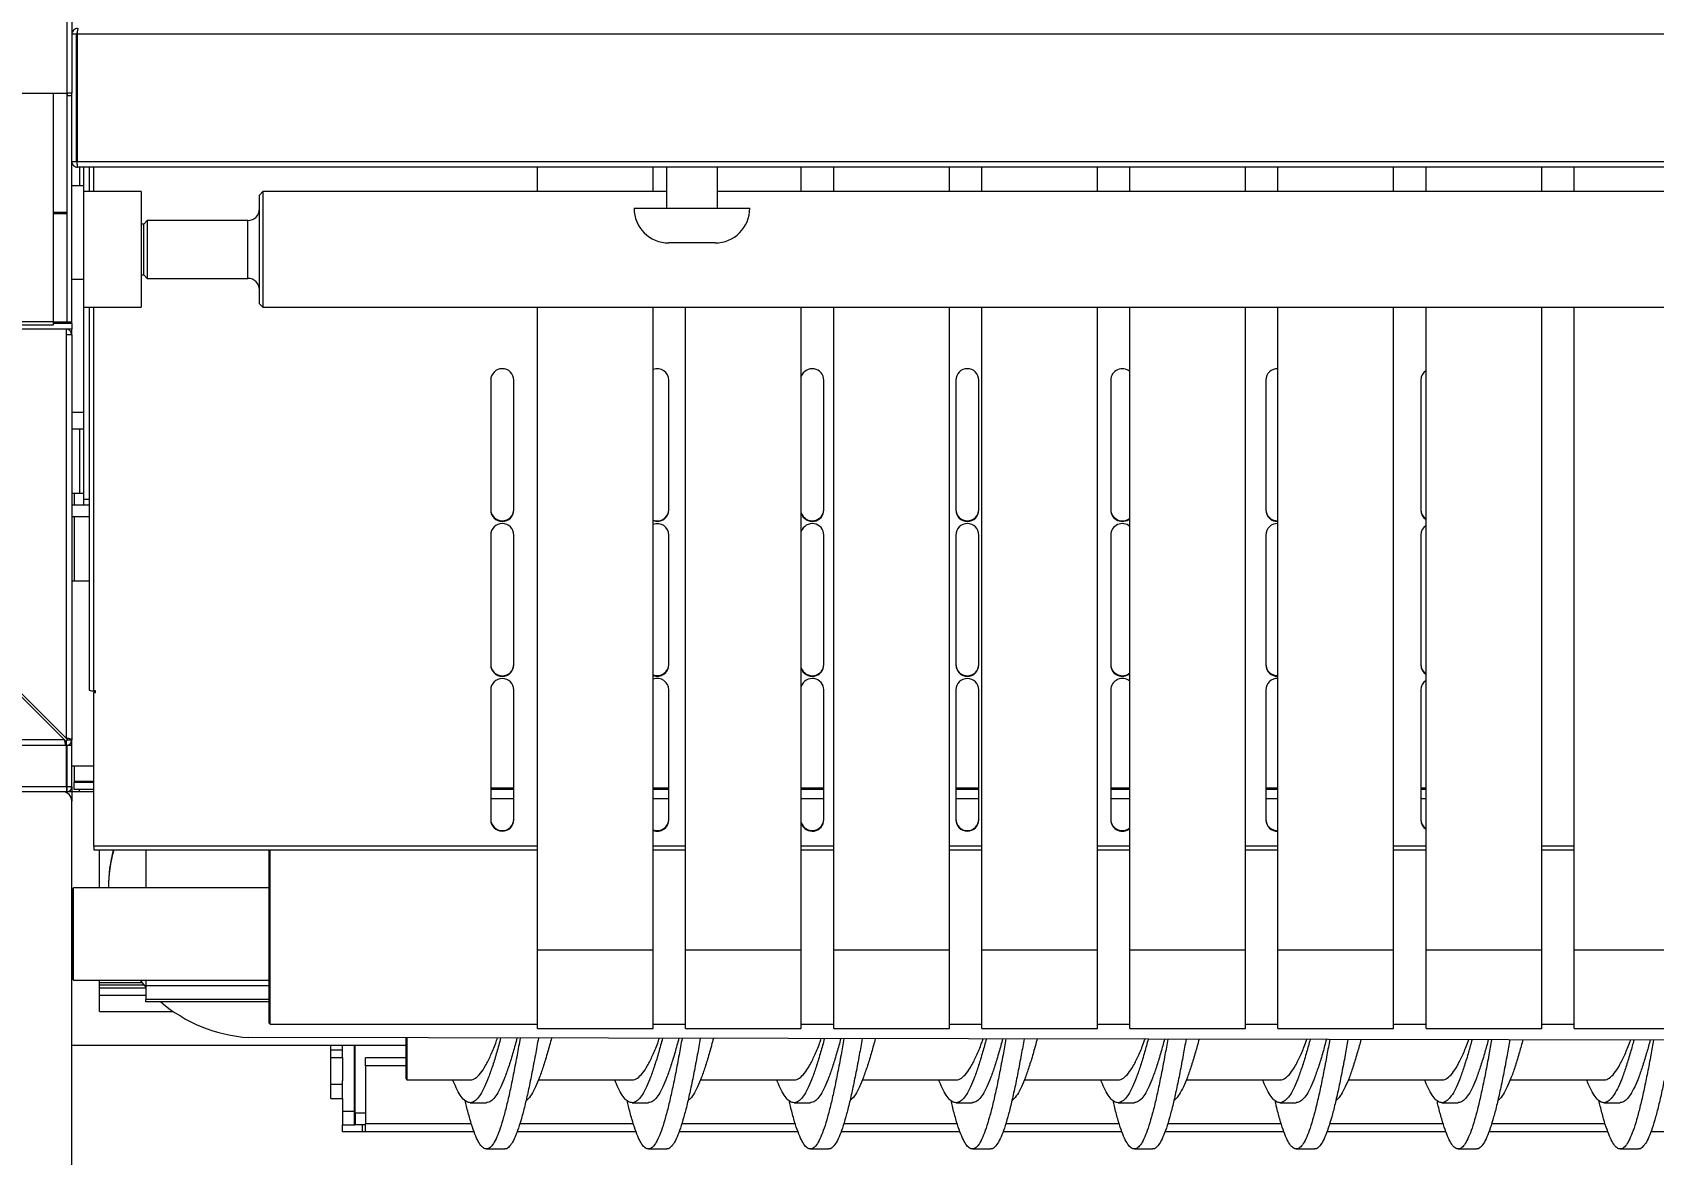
# Model space of a CAD drawing. Extents: x -2187 to 96136, y -11110 to 52208.
# Drawn here: x 23601 to 24302, y 15647 to 16132 of the extents above; entities that cross this region are included whole.
import ezdxf

# ---------------------------------------------------------------- set-up
doc = ezdxf.new("R2010")
doc.units = 0
doc.header["$LTSCALE"] = 1000
doc.header["$MEASUREMENT"] = 0
doc.styles.get("Standard").update_dxf_attribs({"font": 'gbenor.shx', "bigfont": 'gbcbig.shx'})
doc.dimstyles.new('ISO-25', dxfattribs={"dimscale": 70, "dimtxt": 2.5, "dimasz": 2.5, "dimexe": 1.25, "dimexo": 0.625, "dimtad": 1, "dimtxsty": 'Standard', "dimcen": 2.5, "dimadec": 0, "dimazin": 0, "dimtfac": 1, "dimtmove": 0, "dimatfit": 3, "dimfxl": 0, "dimarcsym": 0})

# ---------------------------------------------------------------- blocks, each defined once
blk = doc.blocks.new('*D94')
at = {"color": 0, "lineweight": -2}
for p, q in [((23094.69, 15676.64), (23094.69, 14891.35)), ((27594.69, 15676.64), (27594.69, 14891.35)), ((27419.69, 14978.85), (23269.69, 14978.85))]:
    blk.add_line(p, q, dxfattribs=at)
at = {"color": 0}
for points in [[(23269.69, 15008.02), (23269.69, 14949.69), (23094.69, 14978.85)], [(27419.69, 15008.02), (27419.69, 14949.69), (27594.69, 14978.85)]]:
    blk.add_solid(points, dxfattribs=at)
at = {"layer": 'Defpoints', "color": 0}
for p in [(23094.69, 15720.39), (27594.69, 15720.39), (23094.69, 14978.85)]:
    blk.add_point(p, dxfattribs=at)
at = {"color": 0, "insert": (25342.14, 15110.1), "char_height": 175, "attachment_point": 5}
blk.add_mtext('4500', dxfattribs=at)

msp = doc.modelspace()

# ---------------------------------------------------------------- linework, layer by layer
at = {"color": 7, "linetype": 'Continuous', "lineweight": 15}
for p, q in [((23616.199, 16813.603), (23616.199, 16106.103)), ((23618.399, 16813.603), (23618.399, 16106.103)), ((23620.399, 16131.603), (23618.399, 16131.603)), ((23620.399, 16076.603), (23620.399, 16131.603)), ((27062.045, 16131.603), (23620.753, 16131.603)), ((23620.753, 16131.603), (23620.753, 16076.603)), ((23568.399, 16106.103), (23616.199, 16106.103)), ((23610.399, 16106.103), (23610.399, 16007.285)), ((23618.399, 16106.103), (23616.199, 16106.103)), ((23616.399, 16106.103), (23616.399, 16105.103)), ((23616.399, 16007.103), (23616.399, 16105.103)), ((23616.399, 16105.103), (23618.399, 16105.103)), ((23618.399, 16105.103), (23618.399, 16106.103)), ((23618.399, 16007.103), (23618.399, 16105.103)), ((23618.399, 16076.603), (23620.399, 16076.603)), ((23620.753, 16076.603), (27062.045, 16076.603)), ((27061.899, 16074.103), (23620.899, 16074.103)), ((23623.399, 16074.103), (23623.399, 16066.057)), ((23625.937, 16074.103), (23625.937, 16063.557)), ((23819.692, 16063.557), (23819.692, 16074.103)), ((23869.692, 16063.557), (23869.692, 16074.103)), ((23875.399, 16074.103), (23875.399, 16056.377)), ((23897.399, 16056.377), (23897.399, 16074.103)), ((23933.692, 16063.557), (23933.692, 16074.103)), ((23947.692, 16063.557), (23947.692, 16074.103)), ((23997.692, 16063.557), (23997.692, 16074.103)), ((24011.692, 16063.557), (24011.692, 16074.103)), ((24061.692, 16063.557), (24061.692, 16074.103)), ((24075.692, 16063.557), (24075.692, 16074.103)), ((24125.692, 16063.557), (24125.692, 16074.103)), ((24139.692, 16063.557), (24139.692, 16074.103)), ((24189.692, 16063.557), (24189.692, 16074.103)), ((24203.692, 16063.557), (24203.692, 16074.103)), ((24253.692, 16063.557), (24253.692, 16074.103)), ((24267.692, 16063.557), (24267.692, 16074.103)), ((23623.399, 16066.057), (23618.399, 16066.057)), ((23623.399, 16066.057), (23623.399, 16025.777)), ((23648.399, 16063.557), (23623.399, 16063.557)), ((23648.399, 16063.557), (23648.399, 16062.635)), ((23648.399, 16062.635), (23648.399, 16013.557)), ((23700.999, 16063.557), (23699.499, 16062.057)), ((23699.499, 16015.057), (23699.499, 16062.057)), ((23875.399, 16063.557), (23700.999, 16063.557)), ((23700.999, 16063.557), (23700.999, 16013.557)), ((26785.399, 16063.557), (23897.399, 16063.557)), ((23616.199, 16054.603), (23610.399, 16054.603)), ((23610.399, 16054.103), (23616.399, 16054.103)), ((23616.199, 16054.603), (23616.399, 16054.603)), ((23861.399, 16056.377), (23911.399, 16056.377)), ((23649.499, 16049.557), (23648.399, 16049.557)), ((23650.999, 16051.057), (23649.499, 16049.557)), ((23649.499, 16027.557), (23649.499, 16049.557)), ((23694.499, 16051.057), (23650.999, 16051.057)), ((23650.999, 16051.057), (23650.999, 16026.057)), ((23896.399, 16041.377), (23876.399, 16041.377)), ((23618.399, 16025.777), (23623.399, 16025.777)), ((23623.399, 16025.777), (23623.399, 15968.214)), ((23648.399, 16027.557), (23649.499, 16027.557)), ((23649.499, 16027.557), (23650.999, 16026.057)), ((23650.999, 16026.057), (23694.499, 16026.057)), ((23623.399, 16013.557), (23648.399, 16013.557)), ((23625.937, 16013.557), (23625.937, 15848.041)), ((23699.499, 16015.057), (23700.999, 16013.557)), ((23700.999, 16013.557), (26987.999, 16013.557)), ((23819.692, 15735.621), (23819.692, 16013.557)), ((23869.692, 15735.621), (23869.692, 16013.557)), ((23883.692, 15735.621), (23883.692, 16013.557)), ((23933.692, 15735.621), (23933.692, 16013.557)), ((23947.692, 15735.621), (23947.692, 16013.557)), ((23997.692, 15735.621), (23997.692, 16013.557)), ((24011.692, 15735.621), (24011.692, 16013.557)), ((24061.692, 15735.621), (24061.692, 16013.557)), ((24075.692, 15735.621), (24075.692, 16013.557)), ((24125.692, 15735.621), (24125.692, 16013.557)), ((24139.692, 15735.621), (24139.692, 16013.557)), ((24189.692, 15735.621), (24189.692, 16013.557)), ((24203.692, 15735.621), (24203.692, 16013.557)), ((24253.692, 15735.621), (24253.692, 16013.557)), ((24267.692, 15735.621), (24267.692, 16013.557)), ((23610.399, 16007.285), (23122.399, 16007.285)), ((23610.399, 16005.839), (23122.399, 16005.839)), ((23615.899, 16004.103), (23588.399, 16004.103)), ((23610.399, 16007.285), (23610.399, 16005.839)), ((23618.399, 16007.103), (23610.399, 16007.103)), ((23615.899, 16004.103), (23615.899, 16001.603)), ((23618.399, 16004.103), (23615.899, 16004.103)), ((23618.399, 16006.603), (23618.399, 16007.103)), ((23618.399, 16006.603), (23618.399, 16004.103)), ((23618.399, 16001.603), (23618.399, 16004.103)), ((23615.899, 16001.603), (23615.899, 15827.31)), ((23618.399, 16001.603), (23615.899, 16001.603)), ((23618.399, 16001.603), (23618.399, 15826.603)), ((23799.437, 15982.066), (23799.437, 15925.932)), ((23809.437, 15925.932), (23809.437, 15982.066)), ((23876.437, 15925.932), (23876.437, 15982.066)), ((23943.437, 15925.932), (23943.437, 15982.066)), ((24000.437, 15982.066), (24000.437, 15925.932)), ((24010.437, 15925.932), (24010.437, 15982.066)), ((24067.437, 15982.066), (24067.437, 15925.932)), ((24134.437, 15982.066), (24134.437, 15925.932)), ((24201.437, 15982.066), (24201.437, 15925.932)), ((23618.399, 15968.214), (23623.399, 15968.214)), ((23623.399, 15968.214), (23623.399, 15960.988)), ((23618.399, 15960.988), (23623.399, 15960.988)), ((23623.399, 15960.988), (23623.399, 15930.603)), ((23621.699, 15933.103), (23618.399, 15933.103)), ((23619.399, 15933.103), (23619.399, 15928.103)), ((23623.399, 15933.103), (23621.699, 15933.103)), ((23618.399, 15928.103), (23625.937, 15928.103)), ((23623.399, 15930.603), (23623.399, 15928.103)), ((23618.399, 15923.103), (23625.937, 15923.103)), ((23619.399, 15923.103), (23619.399, 15895.103)), ((23799.437, 15915.099), (23799.437, 15858.965)), ((23809.437, 15858.965), (23809.437, 15915.099)), ((23876.437, 15858.965), (23876.437, 15915.099)), ((23943.437, 15858.965), (23943.437, 15915.099)), ((24000.437, 15915.099), (24000.437, 15858.965)), ((24010.437, 15858.965), (24010.437, 15915.099)), ((24067.437, 15915.099), (24067.437, 15858.965)), ((24134.437, 15915.099), (24134.437, 15858.965)), ((24201.437, 15915.099), (24201.437, 15858.965)), ((23625.937, 15895.103), (23618.399, 15895.103)), ((23587.692, 15854.103), (23615.192, 15826.603)), ((23615.899, 15827.31), (23588.399, 15854.81)), ((23628.587, 15847.711), (23627.837, 15847.711)), ((23627.937, 15847.233), (23627.937, 15846.972)), ((23628.587, 15847.233), (23627.937, 15847.233)), ((23627.937, 15846.972), (23628.587, 15846.972)), ((23627.937, 15780.574), (23627.937, 15846.972)), ((23628.587, 15846.972), (23628.587, 15847.711)), ((23799.437, 15848.132), (23799.437, 15791.998)), ((23809.437, 15791.998), (23809.437, 15848.132)), ((23876.437, 15791.998), (23876.437, 15848.132)), ((23943.437, 15791.998), (23943.437, 15848.132)), ((24000.437, 15848.132), (24000.437, 15791.998)), ((24010.437, 15791.998), (24010.437, 15848.132)), ((24067.437, 15848.132), (24067.437, 15791.998)), ((24134.437, 15848.132), (24134.437, 15791.998)), ((24201.437, 15848.132), (24201.437, 15791.998)), ((23616.045, 15824.103), (23120.753, 15824.103)), ((23615.192, 15826.603), (23121.606, 15826.603)), ((23615.899, 15826.103), (23615.899, 15824.103)), ((23616.045, 15806.203), (23616.045, 15824.103)), ((23616.399, 15826.603), (23618.399, 15826.603)), ((23616.399, 15806.203), (23616.399, 15824.103)), ((23618.399, 15824.103), (23616.399, 15824.103)), ((23618.399, 15824.103), (23618.399, 15826.603)), ((23618.399, 15806.203), (23618.399, 15824.103)), ((23627.937, 15815.103), (23618.399, 15815.103)), ((23619.399, 15815.103), (23619.399, 15808.603)), ((23619.399, 15808.603), (23619.399, 15808.103)), ((23619.399, 15805.103), (23619.399, 15808.103)), ((23627.937, 15808.103), (23619.399, 15808.103)), ((23616.299, 15804.103), (23120.499, 15804.103)), ((23616.045, 15806.203), (23120.753, 15806.203)), ((23616.299, 15806.103), (23616.299, 15804.103)), ((23618.399, 15804.103), (23616.299, 15804.103)), ((23618.399, 15806.203), (23616.399, 15806.203)), ((23618.399, 15806.203), (23618.399, 15804.103)), ((23627.937, 15804.103), (23618.399, 15804.103)), ((23618.399, 15804.103), (23618.399, 15800.103)), ((23618.399, 15584.103), (23618.399, 15800.103)), ((23627.937, 15805.103), (23619.399, 15805.103)), ((23809.437, 15805.103), (23799.437, 15805.103)), ((23876.437, 15805.103), (23869.692, 15805.103)), ((23943.437, 15805.103), (23933.692, 15805.103)), ((24010.437, 15805.103), (24000.437, 15805.103)), ((24075.692, 15805.103), (24067.437, 15805.103)), ((24139.692, 15805.103), (24134.437, 15805.103)), ((24203.692, 15805.103), (24201.437, 15805.103)), ((23627.937, 15780.574), (23627.937, 15779.004)), ((23627.937, 15779.004), (23819.692, 15779.004)), ((23630.399, 15762.603), (23630.399, 15779.004)), ((23650.399, 15779.004), (23650.399, 15762.603)), ((23703.699, 15725.004), (23703.699, 15779.004)), ((23704.199, 15724.776), (23704.199, 15779.004)), ((23869.692, 15779.004), (23883.692, 15779.004)), ((23933.692, 15779.004), (23947.692, 15779.004)), ((23997.692, 15779.004), (24011.692, 15779.004)), ((24061.692, 15779.004), (24075.692, 15779.004)), ((24125.692, 15779.004), (24139.692, 15779.004)), ((24189.692, 15779.004), (24203.692, 15779.004)), ((24253.692, 15779.004), (24267.692, 15779.004)), ((23619.199, 15762.603), (23618.699, 15762.103)), ((23618.699, 15733.689), (23618.699, 15762.103)), ((23703.699, 15762.603), (23619.199, 15762.603)), ((23619.199, 15733.461), (23619.199, 15762.603)), ((23634.252, 15762.904), (23634.252, 15762.603)), ((23618.699, 15755.103), (23618.399, 15755.103)), ((23618.399, 15730.103), (23618.699, 15730.103)), ((23618.699, 15723.103), (23618.699, 15733.689)), ((23619.199, 15722.603), (23619.199, 15733.461)), ((23869.692, 15735.621), (23819.692, 15735.621)), ((23819.692, 15701.74), (23819.692, 15735.621)), ((23869.692, 15701.74), (23869.692, 15735.621)), ((23933.692, 15735.621), (23883.692, 15735.621)), ((23883.692, 15701.74), (23883.692, 15735.621)), ((23933.692, 15701.74), (23933.692, 15735.621)), ((23997.692, 15735.621), (23947.692, 15735.621)), ((23947.692, 15701.74), (23947.692, 15735.621)), ((23997.692, 15701.74), (23997.692, 15735.621)), ((24061.692, 15735.621), (24011.692, 15735.621)), ((24011.692, 15701.74), (24011.692, 15735.621)), ((24061.692, 15701.74), (24061.692, 15735.621)), ((24125.692, 15735.621), (24075.692, 15735.621)), ((24075.692, 15701.74), (24075.692, 15735.621)), ((24125.692, 15701.74), (24125.692, 15735.621)), ((24189.692, 15735.621), (24139.692, 15735.621)), ((24139.692, 15701.74), (24139.692, 15735.621)), ((24189.692, 15701.74), (24189.692, 15735.621)), ((24253.692, 15735.621), (24203.692, 15735.621)), ((24203.692, 15701.74), (24203.692, 15735.621)), ((24253.692, 15701.74), (24253.692, 15735.621)), ((24317.692, 15735.621), (24267.692, 15735.621)), ((24267.692, 15701.74), (24267.692, 15735.621)), ((23618.699, 15723.103), (23619.199, 15722.603)), ((23619.199, 15722.603), (23703.699, 15722.603)), ((23630.399, 15721.58), (23630.399, 15722.603)), ((23650.399, 15722.603), (23650.399, 15720.25)), ((23703.699, 15704.103), (23703.699, 15725.004)), ((23704.199, 15703.603), (23704.199, 15724.776)), ((23630.399, 15720.677), (23630.399, 15721.58)), ((23630.399, 15719.369), (23630.399, 15720.677)), ((23630.399, 15716.206), (23630.399, 15719.369)), ((23630.399, 15709.076), (23630.399, 15716.206)), ((23650.399, 15720.25), (23650.399, 15714.313)), ((23630.399, 15709.076), (23662.342, 15709.076)), ((23703.699, 15714.313), (23650.399, 15714.313)), ((23650.399, 15713.253), (23650.399, 15714.313)), ((23703.699, 15713.253), (23650.399, 15713.253)), ((23703.699, 15704.103), (23704.199, 15703.603)), ((23704.199, 15703.603), (23819.692, 15703.603)), ((23819.692, 15701.74), (23869.692, 15701.74)), ((23869.692, 15703.603), (23883.692, 15703.603)), ((23883.692, 15701.74), (23933.692, 15701.74)), ((23933.692, 15703.603), (23947.692, 15703.603)), ((23947.692, 15701.74), (23997.692, 15701.74)), ((23997.692, 15703.603), (24011.692, 15703.603)), ((24011.692, 15701.74), (24061.692, 15701.74)), ((24061.692, 15703.603), (24075.692, 15703.603)), ((24075.692, 15701.74), (24125.692, 15701.74)), ((24125.692, 15703.603), (24139.692, 15703.603)), ((24139.692, 15701.74), (24189.692, 15701.74)), ((24189.692, 15703.603), (24203.692, 15703.603)), ((24203.692, 15701.74), (24253.692, 15701.74)), ((24253.692, 15703.603), (24267.692, 15703.603)), ((24267.692, 15701.74), (24317.692, 15701.74)), ((23618.399, 15694.603), (23762.699, 15694.603)), ((25266.836, 15695.167), (23694.713, 15697.841)), ((23730.399, 15692.511), (23730.399, 15694.603)), ((23735.399, 15692.511), (23735.399, 15694.603)), ((23740.399, 15694.603), (23740.399, 15665.998)), ((23762.699, 15697.725), (23762.699, 15680.103)), ((23763.199, 15697.725), (23763.199, 15679.603)), ((23730.399, 15692.511), (23735.399, 15692.511)), ((23730.399, 15689.167), (23730.399, 15692.511)), ((23730.399, 15689.167), (23735.399, 15689.167)), ((23730.399, 15677.624), (23730.399, 15689.167)), ((23735.399, 15689.167), (23735.399, 15692.511)), ((23735.399, 15689.167), (23735.399, 15679.075)), ((23762.699, 15689.106), (23745.399, 15689.106)), ((23745.399, 15685.606), (23745.399, 15689.106)), ((23745.399, 15685.606), (23745.399, 15660.606)), ((23730.399, 15677.624), (23735.399, 15677.624)), ((23730.399, 15671.452), (23730.399, 15677.624)), ((23735.399, 15677.624), (23735.399, 15679.075)), ((23735.399, 15671.452), (23735.399, 15677.624)), ((23762.699, 15680.103), (23763.199, 15679.603)), ((23763.199, 15679.603), (23790.567, 15679.603)), ((23820.08, 15679.603), (23860.567, 15679.603)), ((23890.08, 15679.603), (23930.567, 15679.603)), ((23960.08, 15679.603), (24000.567, 15679.603)), ((24030.08, 15679.603), (24070.567, 15679.603)), ((24100.08, 15679.603), (24140.567, 15679.603)), ((24170.08, 15679.603), (24210.567, 15679.603)), ((24240.08, 15679.603), (24280.567, 15679.603)), ((23730.399, 15671.452), (23735.399, 15671.452)), ((23735.399, 15671.452), (23735.399, 15665.998)), ((23790.566, 15669.679), (23797.623, 15669.679)), ((23860.566, 15669.679), (23867.623, 15669.679)), ((23930.566, 15669.679), (23937.623, 15669.679)), ((24000.566, 15669.679), (24007.623, 15669.679)), ((24070.566, 15669.679), (24077.623, 15669.679)), ((24140.566, 15669.679), (24147.623, 15669.679)), ((24210.566, 15669.679), (24217.623, 15669.679)), ((24280.566, 15669.679), (24287.623, 15669.679)), ((23735.399, 15665.998), (23740.399, 15665.998)), ((23735.399, 15665.998), (23735.399, 15660.103)), ((23735.399, 15657.106), (23735.399, 15660.103)), ((23735.399, 15660.103), (23740.399, 15660.103)), ((23740.399, 15665.998), (23740.399, 15660.103)), ((23740.399, 15660.126), (23740.729, 15660.106)), ((23743.899, 15660.106), (23740.399, 15660.106)), ((23745.399, 15665.103), (23740.899, 15665.103)), ((23743.899, 15660.106), (23743.899, 15657.106)), ((23745.399, 15660.106), (23743.899, 15660.106)), ((23745.399, 15660.103), (23743.899, 15660.103)), ((23745.399, 15657.106), (23745.399, 15660.606)), ((23743.899, 15657.106), (23735.399, 15657.106)), ((23745.399, 15657.106), (23743.899, 15657.106)), ((23792.277, 15657.106), (23745.399, 15657.106)), ((23862.277, 15657.106), (23810.845, 15657.106)), ((23932.277, 15657.106), (23880.845, 15657.106)), ((24002.277, 15657.106), (23950.845, 15657.106)), ((24072.277, 15657.106), (24020.845, 15657.106)), ((24142.277, 15657.106), (24090.845, 15657.106)), ((24212.277, 15657.106), (24160.845, 15657.106)), ((24282.277, 15657.106), (24230.845, 15657.106)), ((24352.277, 15657.106), (24300.845, 15657.106)), ((23797.623, 15649.679), (23805.509, 15649.679)), ((23867.623, 15649.679), (23875.509, 15649.679)), ((23937.623, 15649.679), (23945.509, 15649.679)), ((24007.623, 15649.679), (24015.509, 15649.679)), ((24077.623, 15649.679), (24085.509, 15649.679)), ((24147.623, 15649.679), (24155.509, 15649.679)), ((24217.623, 15649.679), (24225.509, 15649.679)), ((24287.623, 15649.679), (24295.509, 15649.679))]:
    msp.add_line(p, q, dxfattribs=at)
at = {"color": 8, "linetype": 'Continuous', "lineweight": 15}
for p, q in [((23616.199, 16106.103), (23616.199, 16054.603)), ((23621.699, 16074.103), (23621.699, 16066.057)), ((23627.837, 16074.103), (23627.837, 16063.557)), ((23694.499, 16026.057), (23694.499, 16051.057)), ((23627.837, 16013.557), (23627.837, 15847.711)), ((23618.399, 16006.603), (23610.399, 16006.603)), ((23621.699, 15960.988), (23621.699, 15933.103)), ((23623.399, 15930.603), (23625.937, 15930.603)), ((23627.937, 15808.603), (23619.399, 15808.603)), ((23621.599, 15805.103), (23621.599, 15804.103)), ((23809.437, 15805.603), (23799.437, 15805.603)), ((23809.437, 15800.995), (23799.437, 15800.995)), ((23876.437, 15805.603), (23869.692, 15805.603)), ((23876.437, 15800.995), (23869.692, 15800.995)), ((23943.437, 15805.603), (23933.692, 15805.603)), ((23943.437, 15800.995), (23933.692, 15800.995)), ((24010.437, 15805.603), (24000.437, 15805.603)), ((24010.437, 15800.995), (24000.437, 15800.995)), ((24075.692, 15805.603), (24067.437, 15805.603)), ((24075.692, 15800.995), (24067.437, 15800.995)), ((24139.692, 15805.603), (24134.437, 15805.603)), ((24139.692, 15800.995), (24134.437, 15800.995)), ((24203.692, 15805.603), (24201.437, 15805.603)), ((24203.692, 15800.995), (24201.437, 15800.995)), ((23819.692, 15780.574), (23627.937, 15780.574)), ((23883.692, 15780.574), (23869.692, 15780.574)), ((23947.692, 15780.574), (23933.692, 15780.574)), ((24011.692, 15780.574), (23997.692, 15780.574)), ((24075.692, 15780.574), (24061.692, 15780.574)), ((24139.692, 15780.574), (24125.692, 15780.574)), ((24203.692, 15780.574), (24189.692, 15780.574)), ((24267.692, 15780.574), (24253.692, 15780.574)), ((23630.399, 15721.58), (23648.716, 15721.58)), ((23630.399, 15720.677), (23649.468, 15720.677)), ((23630.399, 15719.369), (23650.399, 15719.369)), ((23630.399, 15716.206), (23650.399, 15716.206)), ((23703.699, 15720.25), (23650.399, 15720.25)), ((23740.899, 15665.103), (23740.899, 15694.603)), ((23762.699, 15685.606), (23745.399, 15685.606)), ((23740.899, 15665.103), (23740.899, 15660.106)), ((23791.101, 15660.606), (23745.399, 15660.606)), ((23861.101, 15660.606), (23812.032, 15660.606)), ((23931.101, 15660.606), (23882.032, 15660.606)), ((24001.101, 15660.606), (23952.032, 15660.606)), ((24071.101, 15660.606), (24022.032, 15660.606)), ((24141.101, 15660.606), (24092.032, 15660.606)), ((24211.101, 15660.606), (24162.032, 15660.606)), ((24281.101, 15660.606), (24232.032, 15660.606))]:
    msp.add_line(p, q, dxfattribs=at)
at = {"color": 7, "linetype": 'Continuous', "lineweight": 15, "flags": 128}
msp.add_lwpolyline([(23647.898, 15722.603), (23648.662, 15721.647), (23650.399, 15719.603)], dxfattribs=at)
at = {"color": 7, "linetype": 'Continuous', "lineweight": 15}
for centre, radius, start, end in [((23694.499, 16056.057), 5, 270, 0), ((23876.399, 16056.377), 15, 180, 270), ((23896.399, 16056.377), 15, 270, 0), ((23694.499, 16021.057), 5, 0, 90), ((23615.899, 16001.603), 2.5, 0, 90), ((23615.899, 16001.603), 0.5, 0, 90), ((23804.437, 15982.008), 5, 0.668432, 179.331568), ((23871.442, 15982.002), 4.995, 0.740265, 110.509165), ((23938.43, 15981.998), 5.007, 0.773374, 161.134015), ((24005.437, 15982.008), 5, 0.668432, 179.331568), ((24072.442, 15981.996), 5.006, 49.522101, 179.202679), ((24139.406, 15982.023), 4.969, 86.70044, 179.503898), ((24206.347, 15982.051), 4.91, 122.739895, 179.826332), ((23804.437, 15926.251), 5, 180.668432, 359.331568), ((23804.437, 15925.99), 5, 180.668432, 359.331568), ((23871.442, 15926.257), 4.995, 249.490835, 359.259735), ((23871.452, 15925.982), 4.985, 249.32244, 359.428131), ((23938.43, 15926.26), 5.007, 198.865985, 359.226626), ((23938.43, 15926), 5.007, 198.865985, 359.226626), ((24005.437, 15926.251), 5, 180.668432, 359.331568), ((24005.437, 15925.99), 5, 180.668432, 359.331568), ((24072.442, 15926.262), 5.006, 180.797321, 310.477899), ((24072.442, 15926.002), 5.006, 180.797321, 310.477899), ((24139.406, 15926.236), 4.969, 180.496102, 273.29956), ((24139.406, 15925.975), 4.969, 180.496102, 273.29956), ((24206.347, 15926.207), 4.91, 180.173668, 237.260105), ((24206.347, 15925.947), 4.91, 180.173668, 237.260105), ((23804.437, 15915.041), 5, 0.668432, 179.331568), ((23871.442, 15915.035), 4.995, 0.740265, 110.509165), ((23938.43, 15915.032), 5.007, 0.773374, 161.134015), ((24005.437, 15915.041), 5, 0.668432, 179.331568), ((24072.442, 15915.029), 5.006, 49.522101, 179.202679), ((24139.406, 15915.056), 4.969, 86.70044, 179.503898), ((24206.347, 15915.084), 4.91, 122.739895, 179.826332), ((23804.437, 15859.284), 5, 180.668432, 359.331568), ((23804.437, 15859.023), 5, 180.668432, 359.331568), ((23871.442, 15859.29), 4.995, 249.490835, 359.259735), ((23871.452, 15859.015), 4.985, 249.32244, 359.428131), ((23938.43, 15859.293), 5.007, 198.865985, 359.226626), ((23938.43, 15859.033), 5.007, 198.865985, 359.226626), ((24005.437, 15859.284), 5, 180.668432, 359.331568), ((24005.437, 15859.023), 5, 180.668432, 359.331568), ((24072.442, 15859.295), 5.006, 180.797321, 310.477899), ((24072.442, 15859.035), 5.006, 180.797321, 310.477899), ((24139.406, 15859.269), 4.969, 180.496102, 273.29956), ((24139.406, 15859.008), 4.969, 180.496102, 273.29956), ((24206.347, 15859.24), 4.91, 180.173668, 237.260105), ((24206.347, 15858.98), 4.91, 180.173668, 237.260105), ((23804.437, 15848.074), 5, 0.668432, 179.331568), ((23871.442, 15848.068), 4.995, 0.740265, 110.509165), ((23938.43, 15848.065), 5.007, 0.773374, 161.134015), ((24005.437, 15848.074), 5, 0.668432, 179.331568), ((24072.442, 15848.063), 5.006, 49.522101, 179.202679), ((24139.406, 15848.089), 4.969, 86.70044, 179.503898), ((24206.347, 15848.117), 4.91, 122.739895, 179.826332), ((23627.376, 15850.694), 3.018, 241.518387, 278.779461), ((23615.899, 15826.603), 2.5, 270, 0), ((23615.899, 15826.603), 0.5, 270, 0), ((23614.399, 15800.103), 4, 0, 90), ((23804.437, 15792.317), 5, 180.668432, 359.331568), ((23804.437, 15792.056), 5, 180.668432, 359.331568), ((23871.442, 15792.323), 4.995, 249.490835, 359.259735), ((23871.452, 15792.048), 4.985, 249.32244, 359.428131), ((23938.43, 15792.326), 5.007, 198.865985, 359.226626), ((23938.43, 15792.066), 5.007, 198.865985, 359.226626), ((24005.437, 15792.317), 5, 180.668432, 359.331568), ((24005.437, 15792.056), 5, 180.668432, 359.331568), ((24072.442, 15792.328), 5.006, 180.797321, 310.477899), ((24072.442, 15792.068), 5.006, 180.797321, 310.477899), ((24139.406, 15792.302), 4.969, 180.496102, 273.29956), ((24139.406, 15792.041), 4.969, 180.496102, 273.29956), ((24206.347, 15792.274), 4.91, 180.173668, 237.260105), ((24206.347, 15792.013), 4.91, 180.173668, 237.260105), ((23698.05, 15762.902), 63.798, 165.380376, 179.997846), ((23698.054, 15762.066), 63.802, 164.6045, 179.517666), ((23699.211, 15763.039), 65.353, 229.622654, 266.053019), ((23740.899, 15665.603), 0.5, 180, 270)]:
    msp.add_arc(centre, radius, start, end, dxfattribs=at)
for points in [[(23620.899, 16134.103), (23620.571, 16134.066), (23619.916, 16133.99), (23619.09, 16133.412), (23618.512, 16132.586), (23618.437, 16131.931), (23618.399, 16131.603)], [(23620.899, 16132.103), (23620.833, 16132.096), (23620.702, 16132.081), (23620.537, 16131.965), (23620.422, 16131.8), (23620.406, 16131.669), (23620.399, 16131.603)], [(23620.753, 16131.603), (23620.794, 16131.931), (23620.878, 16132.586), (23621.003, 16133.412), (23621.128, 16133.99), (23621.211, 16134.066), (23621.253, 16134.103)], [(23618.399, 16076.603), (23618.437, 16076.276), (23618.512, 16075.62), (23619.09, 16074.794), (23619.916, 16074.216), (23620.571, 16074.141), (23620.899, 16074.103)], [(23620.399, 16076.603), (23620.406, 16076.538), (23620.422, 16076.407), (23620.537, 16076.241), (23620.702, 16076.126), (23620.833, 16076.111), (23620.899, 16076.103)], [(23620.899, 16074.103), (23620.887, 16074.141), (23620.862, 16074.216), (23620.826, 16074.794), (23620.789, 16075.62), (23620.765, 16076.276), (23620.753, 16076.603)], [(23615.192, 15826.603), (23615.251, 15826.538), (23615.369, 15826.407), (23615.545, 15826.241), (23615.722, 15826.126), (23615.84, 15826.111), (23615.899, 15826.103)], [(23616.399, 15826.603), (23616.391, 15826.662), (23616.376, 15826.78), (23616.261, 15826.957), (23616.096, 15827.134), (23615.964, 15827.251), (23615.899, 15827.31)], [(23616.045, 15806.203), (23616.067, 15805.928), (23616.109, 15805.378), (23616.172, 15804.684), (23616.236, 15804.198), (23616.278, 15804.135), (23616.299, 15804.103)], [(23616.045, 15806.203), (23616.067, 15806.19), (23616.109, 15806.164), (23616.172, 15806.131), (23616.236, 15806.108), (23616.278, 15806.105), (23616.299, 15806.103)], [(23616.299, 15804.103), (23616.574, 15804.135), (23617.124, 15804.198), (23617.819, 15804.684), (23618.304, 15805.378), (23618.367, 15805.928), (23618.399, 15806.203)], [(23616.299, 15806.103), (23616.312, 15806.105), (23616.338, 15806.108), (23616.371, 15806.131), (23616.394, 15806.164), (23616.397, 15806.19), (23616.399, 15806.203)]]:
    msp.add_open_spline(points, degree=3, dxfattribs=at)
for points, knots in [([(23615.192, 15826.603), (23615.243, 15826.318), (23615.346, 15825.746), (23615.501, 15824.988), (23615.655, 15824.422), (23615.788, 15824.14), (23615.869, 15824.113), (23615.899, 15824.103)], [0, 0, 0, 0, 0.2181749, 0.4363498, 0.6545151, 0.8726803, 1, 1, 1, 1]), ([(23618.399, 15826.603), (23618.37, 15826.655), (23618.313, 15826.758), (23617.869, 15826.912), (23617.216, 15827.066), (23616.516, 15827.199), (23616.065, 15827.28), (23615.899, 15827.31)], [0, 0, 0, 0, 0.2181749, 0.4363498, 0.6545151, 0.8726803, 1, 1, 1, 1]), ([(23803.755, 15697.656), (23803.188, 15695.573), (23802.038, 15691.349), (23800.303, 15685.658), (23798.551, 15680.596), (23796.803, 15676.38), (23795.054, 15673.103), (23793.303, 15670.848), (23791.551, 15669.67), (23789.803, 15669.601), (23788.054, 15670.633), (23786.303, 15672.77), (23784.63, 15675.715), (23783.542, 15678.371), (23783.037, 15679.603)], [0, 0, 0, 0, 0.0821273, 0.1666194, 0.2511116, 0.3355607, 0.4200099, 0.504502, 0.5889942, 0.6734433, 0.7578925, 0.8423846, 0.9268768, 1, 1, 1, 1]), ([(23812.175, 15697.641), (23811.736, 15695.191), (23810.812, 15690.026), (23809.403, 15682.62), (23807.941, 15675.487), (23806.486, 15669.028), (23805.026, 15663.349), (23803.567, 15658.546), (23802.112, 15654.702), (23800.65, 15651.884), (23799.193, 15650.139), (23797.736, 15649.496), (23796.275, 15649.968), (23794.819, 15651.545), (23793.36, 15654.204), (23791.9, 15657.884), (23790.445, 15662.583), (23789.289, 15666.857), (23788.623, 15669.793), (23788.443, 15670.587)], [0, 0, 0, 0, 0.0554394, 0.1168725, 0.1783545, 0.2397742, 0.3012339, 0.3626937, 0.4241134, 0.4855954, 0.5470284, 0.6084615, 0.6699435, 0.7313632, 0.7928229, 0.8542827, 0.9157024, 0.9771844, 1, 1, 1, 1]), ([(23790.567, 15679.636), (23790.604, 15679.625), (23791.371, 15679.403), (23792.866, 15680.22), (23795.054, 15682.173), (23797.241, 15685.513), (23799.428, 15689.971), (23801.151, 15694.113), (23802.144, 15696.913), (23802.409, 15697.658)], [0, 0, 0, 0, 0.0094538, 0.194176, 0.3788919, 0.5636029, 0.7483101, 0.9330148, 1, 1, 1, 1]), ([(23810.808, 15697.644), (23810.243, 15695.565), (23809.094, 15691.345), (23807.36, 15685.659), (23805.609, 15680.595), (23803.86, 15676.383), (23802.111, 15673.094), (23800.36, 15670.88), (23798.863, 15669.743), (23797.951, 15669.796), (23797.622, 15669.815)], [0, 0, 0, 0, 0.1287834, 0.2615347, 0.394286, 0.5269697, 0.6596534, 0.7924047, 0.925156, 1, 1, 1, 1]), ([(23820.058, 15697.628), (23819.621, 15695.182), (23818.697, 15690.022), (23817.289, 15682.62), (23815.827, 15675.487), (23814.372, 15669.028), (23812.912, 15663.349), (23811.453, 15658.545), (23809.997, 15654.708), (23808.536, 15651.864), (23807.079, 15650.214), (23806.07, 15649.524), (23805.546, 15649.705), (23805.509, 15649.718)], [0, 0, 0, 0, 0.0902587, 0.19046, 0.2907411, 0.3909206, 0.4911654, 0.5914102, 0.6915897, 0.7918708, 0.8920721, 0.9922733, 1, 1, 1, 1]), ([(23825.744, 15697.618), (23825.181, 15695.549), (23824.034, 15691.337), (23822.303, 15685.658), (23820.551, 15680.599), (23818.803, 15676.368), (23817.054, 15673.15), (23815.686, 15671.217), (23814.903, 15670.746), (23814.703, 15670.626)], [0, 0, 0, 0, 0.1531658, 0.3117082, 0.4702505, 0.6287121, 0.7871737, 0.9457161, 1, 1, 1, 1]), ([(23873.722, 15697.537), (23873.166, 15695.495), (23872.027, 15691.311), (23870.303, 15685.659), (23868.551, 15680.596), (23866.803, 15676.38), (23865.054, 15673.103), (23863.303, 15670.848), (23861.551, 15669.67), (23859.803, 15669.601), (23858.054, 15670.633), (23856.303, 15672.77), (23854.63, 15675.715), (23853.542, 15678.371), (23853.037, 15679.603)], [0, 0, 0, 0, 0.0806635, 0.1652904, 0.2499174, 0.3345012, 0.419085, 0.5037119, 0.5883388, 0.6729226, 0.7575064, 0.8421333, 0.9267602, 1, 1, 1, 1]), ([(23882.153, 15697.522), (23881.722, 15695.113), (23880.805, 15689.988), (23879.403, 15682.621), (23877.941, 15675.487), (23876.486, 15669.028), (23875.026, 15663.349), (23873.567, 15658.546), (23872.112, 15654.702), (23870.65, 15651.884), (23869.193, 15650.139), (23867.736, 15649.496), (23866.275, 15649.968), (23864.819, 15651.545), (23863.36, 15654.204), (23861.9, 15657.884), (23860.445, 15662.583), (23859.289, 15666.857), (23858.623, 15669.793), (23858.443, 15670.587)], [0, 0, 0, 0, 0.0545825, 0.1160713, 0.1776091, 0.2390845, 0.3006, 0.3621155, 0.4235909, 0.4851287, 0.5466175, 0.6081063, 0.6696441, 0.7311195, 0.792635, 0.8541505, 0.9156259, 0.9771637, 1, 1, 1, 1]), ([(23860.567, 15679.636), (23860.604, 15679.625), (23861.371, 15679.403), (23862.866, 15680.22), (23865.054, 15682.173), (23867.241, 15685.512), (23869.428, 15689.972), (23871.137, 15694.077), (23872.116, 15696.834), (23872.366, 15697.539)], [0, 0, 0, 0, 0.009488, 0.19488, 0.3802657, 0.5656464, 0.7510233, 0.9363977, 1, 1, 1, 1]), ([(23880.775, 15697.525), (23880.221, 15695.487), (23879.083, 15691.307), (23877.36, 15685.659), (23875.609, 15680.595), (23873.86, 15676.383), (23872.111, 15673.094), (23870.36, 15670.88), (23868.863, 15669.743), (23867.951, 15669.796), (23867.622, 15669.815)], [0, 0, 0, 0, 0.1265986, 0.2596828, 0.392767, 0.5257835, 0.6587999, 0.7918841, 0.9249683, 1, 1, 1, 1]), ([(23890.037, 15697.509), (23889.606, 15695.104), (23888.69, 15689.984), (23887.289, 15682.621), (23885.827, 15675.487), (23884.372, 15669.028), (23882.912, 15663.349), (23881.453, 15658.545), (23879.997, 15654.708), (23878.536, 15651.864), (23877.079, 15650.214), (23876.07, 15649.524), (23875.546, 15649.705), (23875.509, 15649.718)], [0, 0, 0, 0, 0.0889118, 0.1892615, 0.289691, 0.3900188, 0.4904121, 0.5908053, 0.6911331, 0.7915627, 0.8919123, 0.9922619, 1, 1, 1, 1]), ([(23895.711, 15697.499), (23895.159, 15695.47), (23894.023, 15691.3), (23892.303, 15685.658), (23890.551, 15680.599), (23888.803, 15676.368), (23887.054, 15673.15), (23885.686, 15671.217), (23884.903, 15670.746), (23884.703, 15670.626)], [0, 0, 0, 0, 0.1506283, 0.3096457, 0.4686632, 0.6275996, 0.786536, 0.9455534, 1, 1, 1, 1]), ([(23943.689, 15697.418), (23943.144, 15695.417), (23942.016, 15691.274), (23940.303, 15685.659), (23938.551, 15680.596), (23936.803, 15676.38), (23935.054, 15673.103), (23933.303, 15670.848), (23931.551, 15669.67), (23929.803, 15669.601), (23928.054, 15670.633), (23926.303, 15672.77), (23924.63, 15675.715), (23923.542, 15678.371), (23923.037, 15679.603)], [0, 0, 0, 0, 0.0791952, 0.1639572, 0.2487193, 0.3334382, 0.4181571, 0.5029192, 0.5876813, 0.6724002, 0.7571191, 0.8418812, 0.9266432, 1, 1, 1, 1]), ([(23952.132, 15697.403), (23951.708, 15695.034), (23950.798, 15689.95), (23949.403, 15682.621), (23947.941, 15675.487), (23946.486, 15669.028), (23945.026, 15663.349), (23943.567, 15658.546), (23942.112, 15654.702), (23940.65, 15651.884), (23939.193, 15650.139), (23937.736, 15649.496), (23936.275, 15649.968), (23934.819, 15651.545), (23933.36, 15654.204), (23931.9, 15657.884), (23930.445, 15662.583), (23929.289, 15666.857), (23928.623, 15669.793), (23928.443, 15670.587)], [0, 0, 0, 0, 0.0537241, 0.1152687, 0.1768624, 0.2383936, 0.299965, 0.3615363, 0.4230676, 0.4846612, 0.5462058, 0.6077505, 0.6693441, 0.7308753, 0.7924467, 0.8540181, 0.9155493, 0.9771429, 1, 1, 1, 1]), ([(23930.567, 15679.636), (23930.604, 15679.625), (23931.371, 15679.403), (23932.866, 15680.22), (23935.054, 15682.173), (23937.241, 15685.512), (23939.428, 15689.973), (23941.122, 15694.04), (23942.087, 15696.756), (23942.323, 15697.42)], [0, 0, 0, 0, 0.0095226, 0.1955891, 0.3816495, 0.5677047, 0.7537562, 0.9398052, 1, 1, 1, 1]), ([(23950.742, 15697.406), (23950.199, 15695.409), (23949.072, 15691.27), (23947.36, 15685.659), (23945.609, 15680.595), (23943.86, 15676.383), (23942.111, 15673.094), (23940.36, 15670.88), (23938.863, 15669.743), (23937.951, 15669.796), (23937.622, 15669.815)], [0, 0, 0, 0, 0.12440278, 0.25782158, 0.39124039, 0.52459124, 0.65794208, 0.79136089, 0.92477969, 1, 1, 1, 1]), ([(23960.015, 15697.39), (23959.592, 15695.025), (23958.683, 15689.945), (23957.289, 15682.621), (23955.827, 15675.487), (23954.372, 15669.028), (23952.912, 15663.349), (23951.453, 15658.545), (23949.997, 15654.708), (23948.536, 15651.864), (23947.079, 15650.214), (23946.07, 15649.524), (23945.546, 15649.705), (23945.509, 15649.718)], [0, 0, 0, 0, 0.087561, 0.1880594, 0.2886379, 0.3891144, 0.4896565, 0.5901986, 0.6906751, 0.7912536, 0.891752, 0.9922504, 1, 1, 1, 1]), ([(23965.678, 15697.38), (23965.137, 15695.392), (23964.012, 15691.263), (23962.303, 15685.658), (23960.551, 15680.599), (23958.803, 15676.368), (23957.054, 15673.15), (23955.686, 15671.217), (23954.903, 15670.746), (23954.703, 15670.626)], [0, 0, 0, 0, 0.14807557, 0.3075709, 0.46706623, 0.62648033, 0.78589442, 0.94538976, 1, 1, 1, 1]), ([(24013.656, 15697.299), (24013.122, 15695.338), (24012.005, 15691.237), (24010.303, 15685.659), (24008.551, 15680.596), (24006.803, 15676.38), (24005.054, 15673.103), (24003.303, 15670.848), (24001.551, 15669.67), (23999.803, 15669.601), (23998.054, 15670.633), (23996.303, 15672.77), (23994.63, 15675.715), (23993.542, 15678.371), (23993.037, 15679.603)], [0, 0, 0, 0, 0.0777221, 0.1626197, 0.2475174, 0.3323719, 0.4172263, 0.502124, 0.5870216, 0.6718761, 0.7567305, 0.8416282, 0.9265259, 1, 1, 1, 1]), ([(24022.11, 15697.284), (24021.693, 15694.955), (24020.791, 15689.911), (24019.403, 15682.621), (24017.941, 15675.487), (24016.486, 15669.028), (24015.026, 15663.349), (24013.567, 15658.546), (24012.112, 15654.702), (24010.65, 15651.884), (24009.193, 15650.139), (24007.736, 15649.496), (24006.275, 15649.968), (24004.819, 15651.545), (24003.36, 15654.204), (24001.9, 15657.884), (24000.445, 15662.583), (23999.289, 15666.857), (23998.623, 15669.793), (23998.443, 15670.587)], [0, 0, 0, 0, 0.0528641, 0.1144647, 0.1761143, 0.2377014, 0.2993288, 0.3609561, 0.4225432, 0.4841929, 0.5457934, 0.607394, 0.6690436, 0.7306308, 0.7922581, 0.8538854, 0.9154726, 0.9771222, 1, 1, 1, 1]), ([(24000.567, 15679.636), (24000.604, 15679.625), (24001.371, 15679.403), (24002.866, 15680.22), (24005.054, 15682.173), (24007.241, 15685.512), (24009.428, 15689.974), (24011.108, 15694.003), (24012.059, 15696.677), (24012.28, 15697.301)], [0, 0, 0, 0, 0.0095573, 0.1963035, 0.3830433, 0.5697781, 0.7565091, 0.9432376, 1, 1, 1, 1]), ([(24020.709, 15697.287), (24020.177, 15695.33), (24019.061, 15691.233), (24017.36, 15685.66), (24015.609, 15680.595), (24013.86, 15676.383), (24012.111, 15673.094), (24010.36, 15670.88), (24008.863, 15669.743), (24007.951, 15669.796), (24007.622, 15669.815)], [0, 0, 0, 0, 0.1221959, 0.255951, 0.389706, 0.523393, 0.6570799, 0.790835, 0.9245901, 1, 1, 1, 1]), ([(24029.994, 15697.271), (24029.578, 15694.946), (24028.676, 15689.907), (24027.289, 15682.621), (24025.827, 15675.487), (24024.372, 15669.028), (24022.912, 15663.349), (24021.453, 15658.545), (24019.997, 15654.708), (24018.536, 15651.864), (24017.079, 15650.214), (24016.07, 15649.524), (24015.546, 15649.705), (24015.509, 15649.718)], [0, 0, 0, 0, 0.0862061, 0.1868538, 0.2875816, 0.3882073, 0.4888987, 0.5895901, 0.6902158, 0.7909436, 0.8915913, 0.9922389, 1, 1, 1, 1]), ([(24035.645, 15697.261), (24035.115, 15695.314), (24034.001, 15691.225), (24032.303, 15685.659), (24030.551, 15680.599), (24028.803, 15676.368), (24027.054, 15673.15), (24025.686, 15671.217), (24024.903, 15670.746), (24024.703, 15670.626)], [0, 0, 0, 0, 0.1455074, 0.3054835, 0.4654597, 0.6253543, 0.785249, 0.9452251, 1, 1, 1, 1]), ([(24083.623, 15697.18), (24083.1, 15695.26), (24081.994, 15691.2), (24080.303, 15685.66), (24078.551, 15680.596), (24076.803, 15676.38), (24075.054, 15673.103), (24073.303, 15670.848), (24071.551, 15669.67), (24069.803, 15669.601), (24068.054, 15670.633), (24066.303, 15672.77), (24064.63, 15675.715), (24063.542, 15678.371), (24063.037, 15679.603)], [0, 0, 0, 0, 0.0762443, 0.161278, 0.2463117, 0.3313021, 0.4162925, 0.5013262, 0.5863599, 0.6713503, 0.7563407, 0.8413744, 0.9264081, 1, 1, 1, 1]), ([(24092.089, 15697.165), (24091.679, 15694.876), (24090.784, 15689.873), (24089.403, 15682.621), (24087.941, 15675.487), (24086.486, 15669.028), (24085.026, 15663.349), (24083.567, 15658.546), (24082.112, 15654.702), (24080.65, 15651.884), (24079.193, 15650.139), (24077.736, 15649.496), (24076.275, 15649.968), (24074.819, 15651.545), (24073.36, 15654.204), (24071.9, 15657.884), (24070.445, 15662.583), (24069.289, 15666.857), (24068.623, 15669.793), (24068.443, 15670.587)], [0, 0, 0, 0, 0.0520026, 0.1136591, 0.1753649, 0.237008, 0.2986914, 0.3603748, 0.422018, 0.4837237, 0.5453803, 0.6070368, 0.6687425, 0.7303857, 0.7920691, 0.8537525, 0.9153957, 0.9771014, 1, 1, 1, 1]), ([(24070.567, 15679.636), (24070.604, 15679.625), (24071.371, 15679.403), (24072.866, 15680.22), (24075.054, 15682.173), (24077.241, 15685.512), (24079.428, 15689.975), (24081.094, 15693.966), (24082.03, 15696.599), (24082.238, 15697.182)], [0, 0, 0, 0, 0.0095924, 0.1970231, 0.3844474, 0.5718667, 0.7592822, 0.9466952, 1, 1, 1, 1]), ([(24090.677, 15697.168), (24090.155, 15695.252), (24089.05, 15691.196), (24087.36, 15685.66), (24085.609, 15680.595), (24083.86, 15676.383), (24082.111, 15673.094), (24080.36, 15670.88), (24078.863, 15669.743), (24077.951, 15669.796), (24077.622, 15669.815)], [0, 0, 0, 0, 0.1199779, 0.2540709, 0.388164, 0.5221887, 0.6562135, 0.7903065, 0.9243996, 1, 1, 1, 1]), ([(24099.972, 15697.152), (24099.563, 15694.867), (24098.668, 15689.869), (24097.289, 15682.621), (24095.827, 15675.487), (24094.372, 15669.028), (24092.912, 15663.349), (24091.453, 15658.545), (24089.997, 15654.708), (24088.536, 15651.864), (24087.079, 15650.214), (24086.07, 15649.524), (24085.546, 15649.705), (24085.509, 15649.718)], [0, 0, 0, 0, 0.0848472, 0.1856445, 0.2865221, 0.3872975, 0.4881386, 0.5889798, 0.6897551, 0.7906328, 0.8914301, 0.9922274, 1, 1, 1, 1]), ([(24105.612, 15697.142), (24105.093, 15695.235), (24103.99, 15691.188), (24102.303, 15685.659), (24100.551, 15680.599), (24098.803, 15676.368), (24097.054, 15673.15), (24095.686, 15671.217), (24094.903, 15670.746), (24094.703, 15670.626)], [0, 0, 0, 0, 0.1429237, 0.3033836, 0.4638434, 0.6242215, 0.7845997, 0.9450595, 1, 1, 1, 1]), ([(24153.59, 15697.061), (24153.078, 15695.182), (24151.983, 15691.162), (24150.303, 15685.66), (24148.551, 15680.596), (24146.803, 15676.38), (24145.054, 15673.103), (24143.303, 15670.848), (24141.551, 15669.67), (24139.803, 15669.601), (24138.054, 15670.633), (24136.303, 15672.77), (24134.63, 15675.715), (24133.542, 15678.371), (24133.037, 15679.603)], [0, 0, 0, 0, 0.0747617, 0.15993189, 0.24510207, 0.33022888, 0.41535568, 0.50052587, 0.58569606, 0.67082286, 0.75594966, 0.84111985, 0.92629004, 1, 1, 1, 1]), ([(24162.067, 15697.046), (24161.665, 15694.797), (24160.776, 15689.835), (24159.403, 15682.621), (24157.941, 15675.487), (24156.486, 15669.028), (24155.026, 15663.349), (24153.567, 15658.546), (24152.112, 15654.702), (24150.65, 15651.884), (24149.193, 15650.139), (24147.736, 15649.496), (24146.275, 15649.968), (24144.819, 15651.545), (24143.36, 15654.204), (24141.9, 15657.884), (24140.445, 15662.583), (24139.289, 15666.857), (24138.623, 15669.793), (24138.443, 15670.587)], [0, 0, 0, 0, 0.0511394, 0.1128522, 0.174614, 0.2363133, 0.2980529, 0.3597924, 0.4214917, 0.4832536, 0.5449663, 0.6066791, 0.6684409, 0.7301402, 0.7918798, 0.8536193, 0.9153186, 0.9770805, 1, 1, 1, 1]), ([(24140.567, 15679.636), (24140.604, 15679.625), (24141.371, 15679.403), (24142.866, 15680.22), (24145.054, 15682.173), (24147.241, 15685.511), (24149.428, 15689.977), (24151.08, 15693.929), (24152.002, 15696.52), (24152.195, 15697.063)], [0, 0, 0, 0, 0.0096277, 0.1977479, 0.3858619, 0.5739707, 0.7620757, 0.9501782, 1, 1, 1, 1]), ([(24160.644, 15697.049), (24160.133, 15695.174), (24159.039, 15691.158), (24157.36, 15685.66), (24155.609, 15680.595), (24153.86, 15676.383), (24152.111, 15673.094), (24150.36, 15670.88), (24148.863, 15669.743), (24147.951, 15669.796), (24147.622, 15669.815)], [0, 0, 0, 0, 0.1177486, 0.2521813, 0.3866141, 0.5209783, 0.6553426, 0.7897753, 0.924208, 1, 1, 1, 1]), ([(24169.951, 15697.033), (24169.549, 15694.789), (24168.661, 15689.83), (24167.289, 15682.621), (24165.827, 15675.487), (24164.372, 15669.028), (24162.912, 15663.349), (24161.453, 15658.545), (24159.997, 15654.708), (24158.536, 15651.864), (24157.079, 15650.214), (24156.07, 15649.524), (24155.546, 15649.705), (24155.509, 15649.718)], [0, 0, 0, 0, 0.0834843, 0.1844317, 0.2854595, 0.386385, 0.4873763, 0.5883676, 0.6892931, 0.7903209, 0.8912684, 0.9922158, 1, 1, 1, 1]), ([(24175.579, 15697.023), (24175.071, 15695.157), (24173.979, 15691.151), (24172.303, 15685.659), (24170.551, 15680.599), (24168.803, 15676.368), (24167.054, 15673.15), (24165.686, 15671.217), (24164.903, 15670.746), (24164.703, 15670.626)], [0, 0, 0, 0, 0.1403244, 0.3012709, 0.4622174, 0.6230819, 0.7839464, 0.9448929, 1, 1, 1, 1]), ([(24223.557, 15696.942), (24223.056, 15695.103), (24221.972, 15691.125), (24220.303, 15685.66), (24218.551, 15680.595), (24216.803, 15676.38), (24215.054, 15673.103), (24213.303, 15670.848), (24211.551, 15669.67), (24209.803, 15669.601), (24208.054, 15670.633), (24206.303, 15672.77), (24204.63, 15675.715), (24203.542, 15678.371), (24203.037, 15679.603)], [0, 0, 0, 0, 0.0732744, 0.1585815, 0.2438886, 0.3291522, 0.4144159, 0.499723, 0.5850301, 0.6702937, 0.7555574, 0.8408645, 0.9261715, 1, 1, 1, 1]), ([(24232.046, 15696.927), (24231.65, 15694.719), (24230.769, 15689.796), (24229.403, 15682.622), (24227.941, 15675.487), (24226.486, 15669.028), (24225.026, 15663.349), (24223.567, 15658.546), (24222.112, 15654.702), (24220.65, 15651.884), (24219.193, 15650.139), (24217.736, 15649.496), (24216.275, 15649.968), (24214.819, 15651.545), (24213.36, 15654.204), (24211.9, 15657.884), (24210.445, 15662.583), (24209.289, 15666.857), (24208.623, 15669.793), (24208.443, 15670.587)], [0, 0, 0, 0, 0.0502747, 0.1120437, 0.1738619, 0.2356174, 0.2974132, 0.359209, 0.4209645, 0.4827827, 0.5445517, 0.6063206, 0.6681388, 0.7298943, 0.7916901, 0.8534859, 0.9152415, 0.9770596, 1, 1, 1, 1]), ([(24210.567, 15679.636), (24210.604, 15679.625), (24211.371, 15679.403), (24212.866, 15680.22), (24215.054, 15682.173), (24217.241, 15685.511), (24219.428, 15689.978), (24221.065, 15693.892), (24221.973, 15696.442), (24222.152, 15696.944)], [0, 0, 0, 0, 0.0096632, 0.1984782, 0.3872867, 0.5760902, 0.7648899, 0.9536869, 1, 1, 1, 1]), ([(24230.611, 15696.93), (24230.111, 15695.095), (24229.028, 15691.121), (24227.36, 15685.661), (24225.609, 15680.595), (24223.86, 15676.383), (24222.111, 15673.094), (24220.36, 15670.88), (24218.863, 15669.743), (24217.951, 15669.796), (24217.622, 15669.815)], [0, 0, 0, 0, 0.115508, 0.2502821, 0.3850563, 0.5197618, 0.6544673, 0.7892414, 0.9240156, 1, 1, 1, 1]), ([(24239.929, 15696.914), (24239.535, 15694.71), (24238.654, 15689.792), (24237.289, 15682.622), (24235.827, 15675.487), (24234.372, 15669.028), (24232.912, 15663.349), (24231.453, 15658.545), (24229.997, 15654.708), (24228.536, 15651.864), (24227.079, 15650.214), (24226.07, 15649.524), (24225.546, 15649.705), (24225.509, 15649.718)], [0, 0, 0, 0, 0.0821173, 0.1832153, 0.2843938, 0.3854698, 0.4866117, 0.5877537, 0.6888297, 0.7900082, 0.8911062, 0.9922042, 1, 1, 1, 1]), ([(24245.546, 15696.904), (24245.049, 15695.079), (24243.968, 15691.113), (24242.303, 15685.66), (24240.551, 15680.599), (24238.803, 15676.368), (24237.054, 15673.15), (24235.686, 15671.217), (24234.903, 15670.746), (24234.703, 15670.626)], [0, 0, 0, 0, 0.1377092, 0.2991453, 0.4605814, 0.6219353, 0.7832891, 0.9447252, 1, 1, 1, 1]), ([(24293.524, 15696.823), (24293.034, 15695.025), (24291.961, 15691.088), (24290.303, 15685.661), (24288.551, 15680.595), (24286.803, 15676.38), (24285.054, 15673.103), (24283.303, 15670.848), (24281.551, 15669.67), (24279.803, 15669.601), (24278.054, 15670.633), (24276.303, 15672.77), (24274.63, 15675.715), (24273.542, 15678.371), (24273.037, 15679.603)], [0, 0, 0, 0, 0.0717823, 0.1572267, 0.2426712, 0.3280721, 0.413473, 0.4989175, 0.5843619, 0.6697629, 0.7551638, 0.8406082, 0.9260527, 1, 1, 1, 1]), ([(24302.024, 15696.808), (24301.636, 15694.64), (24300.762, 15689.758), (24299.403, 15682.622), (24297.941, 15675.487), (24296.486, 15669.028), (24295.026, 15663.349), (24293.567, 15658.546), (24292.112, 15654.702), (24290.65, 15651.884), (24289.193, 15650.139), (24287.736, 15649.496), (24286.275, 15649.968), (24284.819, 15651.545), (24283.36, 15654.204), (24281.9, 15657.884), (24280.445, 15662.583), (24279.289, 15666.857), (24278.623, 15669.793), (24278.443, 15670.587)], [0, 0, 0, 0, 0.0494085, 0.1112338, 0.1731083, 0.2349202, 0.2967724, 0.3586245, 0.4204364, 0.4823109, 0.5441362, 0.6059615, 0.6678361, 0.729648, 0.7915001, 0.8533523, 0.9151642, 0.9770387, 1, 1, 1, 1]), ([(24280.567, 15679.636), (24280.604, 15679.625), (24281.371, 15679.403), (24282.866, 15680.22), (24285.054, 15682.173), (24287.241, 15685.511), (24289.428, 15689.979), (24291.051, 15693.855), (24291.945, 15696.363), (24292.109, 15696.825)], [0, 0, 0, 0, 0.009699, 0.1992138, 0.3887222, 0.5782254, 0.7677248, 0.9572217, 1, 1, 1, 1]), ([(24300.578, 15696.811), (24300.089, 15695.017), (24299.017, 15691.084), (24297.36, 15685.661), (24295.609, 15680.595), (24293.86, 15676.383), (24292.111, 15673.094), (24290.36, 15670.88), (24288.863, 15669.743), (24287.951, 15669.796), (24287.622, 15669.815)], [0, 0, 0, 0, 0.113256, 0.2483733, 0.3834906, 0.518539, 0.6535875, 0.7887048, 0.9238221, 1, 1, 1, 1]), ([(24309.908, 15696.795), (24309.52, 15694.631), (24308.647, 15689.754), (24307.289, 15682.622), (24305.827, 15675.487), (24304.372, 15669.028), (24302.912, 15663.349), (24301.453, 15658.545), (24299.997, 15654.708), (24298.536, 15651.864), (24297.079, 15650.214), (24296.07, 15649.524), (24295.546, 15649.705), (24295.509, 15649.718)], [0, 0, 0, 0, 0.0807462, 0.1819952, 0.2833248, 0.3845518, 0.4858448, 0.5871379, 0.6883649, 0.7896945, 0.8909435, 0.9921926, 1, 1, 1, 1])]:
    msp.add_open_spline(points, degree=3, knots=knots, dxfattribs=at)

# ---------------------------------------------------------------- dimensions: what is measured, and where the dimension line sits
at = {"color": 1}
dim = msp.add_linear_dim(base=(23094.686, 14978.852), p1=(27594.686, 15720.387), p2=(23094.686, 15720.387), angle=180, dimstyle='ISO-25', dxfattribs=at)
dim.commit()
dim.dimension.update_dxf_attribs({"geometry": '*D94', "text_midpoint": (25342.142, 14978.852), "dimtype": 160})

doc.saveas('drawing.dxf')
